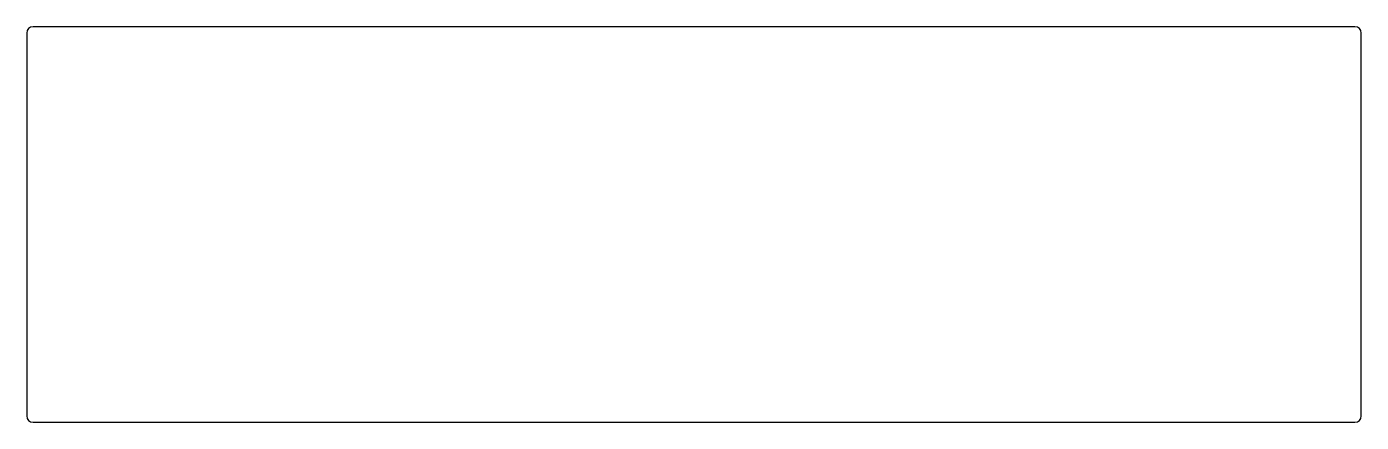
# Model space of a CAD drawing. Extents: x 0.7 to 13.8, y -5.9 to -2.1.
import ezdxf

# ---------------------------------------------------------------- set-up
doc = ezdxf.new("R2010")
doc.units = 0
doc.header["$MEASUREMENT"] = 0
doc.layers.add('BLACK', color=7, linetype='CONTINUOUS')

msp = doc.modelspace()

# ---------------------------------------------------------------- linework, layer by layer
at = {"layer": 'BLACK', "linetype": 'CONTINUOUS'}
for p, q in [((13.6875, -2.0625), (0.75, -2.0625)), ((0.6875, -2.125), (0.6875, -5.875)), ((13.75, -5.875), (13.75, -2.125)), ((0.75, -5.9375), (13.6875, -5.9375))]:
    msp.add_line(p, q, dxfattribs=at)
at = {"layer": 'BLACK'}
for centre, start, end in [((0.75, -2.125), 90, 180), ((13.6875, -2.125), 0, 90), ((0.75, -5.875), 180, 270), ((13.6875, -5.875), -90, 0)]:
    msp.add_arc(centre, 0.0625, start, end, dxfattribs=at)

doc.saveas('drawing.dxf')
